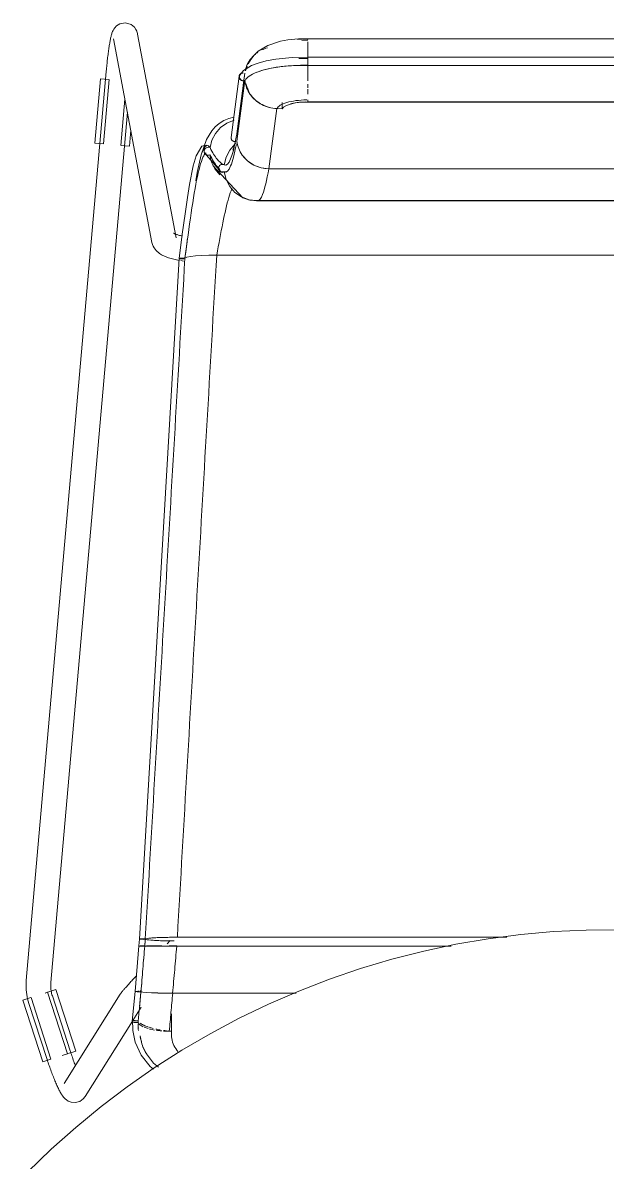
# Model space of a CAD drawing. Header units: millimetres. Extents: x 79795 to 317870, y -36033 to 97293.
# Drawn here: x 213911 to 214196, y 12592 to 13148 of the extents above; entities that cross this region are included whole.
import ezdxf

# ---------------------------------------------------------------- set-up
doc = ezdxf.new("R2010")
doc.units = ezdxf.units.MM
doc.header["$MEASUREMENT"] = 0
doc.layers.add('I-FURN', color=8, linetype='CONTINUOUS', lineweight=9)

msp = doc.modelspace()

# ---------------------------------------------------------------- linework, layer by layer
at = {"layer": 'I-FURN'}
for p, q in [((213961.12, 13147.86), (213958.36, 13147.37)), ((213963.87, 13147.02), (213961.12, 13147.86)), ((213954.3, 13142.06), (213954.19, 13141.66)), ((213954.41, 13142.46), (213954.3, 13142.06)), ((213954.54, 13142.85), (213954.41, 13142.46)), ((213954.68, 13143.26), (213954.54, 13142.85)), ((213954.85, 13143.69), (213954.68, 13143.26)), ((213955.07, 13144.16), (213954.85, 13143.69)), ((213955.37, 13144.72), (213955.07, 13144.16)), ((213955.85, 13145.42), (213955.37, 13144.72)), ((213956.7, 13146.33), (213955.85, 13145.42)), ((213958.36, 13147.37), (213956.7, 13146.33)), ((213963.87, 13147.02), (213965.44, 13145.7)), ((213965.44, 13145.7), (213966.19, 13144.62)), ((213966.19, 13144.62), (213966.57, 13143.82)), ((213966.57, 13143.82), (213966.78, 13143.2)), ((213966.78, 13143.2), (213966.92, 13142.68)), ((213966.92, 13142.68), (213967, 13142.27)), ((213985.82, 13042.97), (213967, 13142.27)), ((213953.23, 13136.78), (213953.14, 13136.19)), ((213953.32, 13137.35), (213953.23, 13136.78)), ((213953.41, 13137.9), (213953.32, 13137.35)), ((213953.51, 13138.43), (213953.41, 13137.9)), ((213953.6, 13138.94), (213953.51, 13138.43)), ((213953.7, 13139.44), (213953.6, 13138.94)), ((213953.79, 13139.92), (213953.7, 13139.44)), ((213953.89, 13140.38), (213953.79, 13139.92)), ((213953.99, 13140.82), (213953.89, 13140.38)), ((213954.09, 13141.25), (213953.99, 13140.82)), ((213954.19, 13141.66), (213954.09, 13141.25)), ((213955.21, 13140.03), (213974.03, 13040.74)), ((214025.82, 13133.94), (214030.54, 13136.81)), ((214030.54, 13136.81), (214036.69, 13138.83)), ((214036.69, 13138.83), (214040.18, 13139.48)), ((214040.18, 13139.48), (214045.39, 13140)), ((214045.39, 13140), (214049.91, 13140.08)), ((214049.91, 13140.08), (214049.91, 13139.91)), ((214344.76, 13140.08), (214049.91, 13140.08)), ((214049.91, 13139.78), (214049.91, 13140.06)), ((214049.91, 13136.84), (214049.91, 13138.59)), ((214049.91, 13133.98), (214049.91, 13136.56)), ((213952.43, 13130.96), (213952.35, 13130.25)), ((213952.52, 13131.66), (213952.43, 13130.96)), ((213952.6, 13132.35), (213952.52, 13131.66)), ((213952.69, 13133.02), (213952.6, 13132.35)), ((213952.78, 13133.69), (213952.69, 13133.02)), ((213952.86, 13134.33), (213952.78, 13133.69)), ((213952.95, 13134.97), (213952.86, 13134.33)), ((213953.05, 13135.59), (213952.95, 13134.97)), ((213953.14, 13136.19), (213953.05, 13135.59)), ((214022.17, 13130.03), (214023.84, 13132.1)), ((214023.84, 13132.1), (214025.82, 13133.94)), ((214034.46, 13130.1), (214042.35, 13130.89)), ((214042.35, 13130.89), (214049.91, 13131.04)), ((214049.91, 13133.82), (214049.91, 13130.8)), ((214049.91, 13130.8), (214049.91, 13133.81)), ((214049.91, 13131.04), (214049.91, 13130.97)), ((214344.76, 13131.04), (214049.91, 13131.04)), ((214049.91, 13127.09), (214049.91, 13131.04)), ((214049.91, 13130.97), (214049.91, 13130.78)), ((214049.91, 13130.78), (214049.91, 13130.47)), ((213951.89, 13125.84), (213951.82, 13125.09)), ((213951.96, 13126.59), (213951.89, 13125.84)), ((213952.03, 13127.33), (213951.96, 13126.59)), ((213952.11, 13128.07), (213952.03, 13127.33)), ((213952.19, 13128.81), (213952.11, 13128.07)), ((213952.27, 13129.53), (213952.19, 13128.81)), ((213952.35, 13130.25), (213952.27, 13129.53)), ((214018.71, 13124.65), (214022.54, 13126.96)), ((214020.84, 13127.76), (214022.17, 13130.03)), ((214022.54, 13126.96), (214025.71, 13128.15)), ((214025.71, 13128.15), (214029.75, 13129.23)), ((214032.08, 13125.68), (214028.58, 13124.88)), ((214029.75, 13129.23), (214034.46, 13130.1)), ((214037.51, 13126.51), (214032.08, 13125.68)), ((214043.5, 13126.99), (214037.51, 13126.51)), ((214049.91, 13127.08), (214043.5, 13126.99)), ((214049.91, 13130.47), (214049.91, 13130.08)), ((214049.91, 13130.08), (214049.91, 13129.63)), ((214049.91, 13129.63), (214049.91, 13129.14)), ((214049.91, 13129.14), (214049.91, 13128.64)), ((214049.91, 13128.64), (214049.91, 13128.16)), ((214049.91, 13128.16), (214049.91, 13127.74)), ((214049.91, 13127.74), (214049.91, 13127.41)), ((214049.91, 13127.41), (214049.91, 13127.19)), ((214049.91, 13127.19), (214049.91, 13127.09)), ((214049.91, 13127.11), (214049.91, 13123.3)), ((214049.91, 13123.3), (214049.91, 13127.11)), ((214049.91, 13127.08), (214344.76, 13127.08)), ((213951.73, 13124.18), (213912.79, 12680.86)), ((213946.16, 13089.16), (213948.92, 13120.57)), ((213948.92, 13120.57), (213950.96, 13120.4)), ((213950.39, 13088.79), (213953.15, 13120.2)), ((213950.96, 13120.4), (213953.03, 13120.21)), ((213951.75, 13124.34), (213951.73, 13124.18)), ((213951.82, 13125.09), (213951.75, 13124.34)), ((214012.6, 13091.99), (214016.46, 13121.77)), ((214015.43, 13090.09), (214019.28, 13119.79)), ((214015.45, 13093.64), (214019.3, 13123.33)), ((214016.82, 13122.27), (214018.71, 13124.65)), ((214018.53, 13117.36), (214019.15, 13122.14)), ((214025.75, 13124), (214025.24, 13123.81)), ((214028.58, 13124.88), (214025.75, 13124)), ((214049.91, 13119.54), (214049.91, 13123.1)), ((214049.91, 13116.07), (214049.91, 13117.92)), ((214049.91, 13113.09), (214049.91, 13115.55)), ((213960.83, 13110.65), (213958.84, 13088.05)), ((214037.56, 13108.93), (214037.56, 13105.92)), ((214041.53, 13108.24), (214044.02, 13108.75)), ((214044.02, 13108.75), (214046.87, 13109.07)), ((214046.87, 13109.07), (214049.91, 13109.18)), ((214344.76, 13109.24), (214049.91, 13109.24)), ((214049.91, 13109.18), (214344.76, 13109.18)), ((213924.74, 12679.81), (213962.04, 13104.31)), ((214030.98, 13076.71), (214034.84, 13105.99)), ((214034.84, 13105.99), (214037.56, 13105.92)), ((214037.56, 13105.92), (214038.2, 13106.78)), ((214038.2, 13106.78), (214039.55, 13107.57)), ((214039.55, 13107.57), (214041.53, 13108.24)), ((214006.84, 13098.78), (214004.87, 13097.1)), ((214009.04, 13100.16), (214006.84, 13098.78)), ((214010.54, 13098.93), (214007.46, 13096.76)), ((214011.41, 13101.19), (214009.04, 13100.16)), ((214014.06, 13100.33), (214010.54, 13098.93)), ((214013.92, 13101.84), (214011.41, 13101.19)), ((213963.07, 13087.68), (213963.77, 13095.57)), ((214003.13, 13095.13), (214000.63, 13091.02)), ((214004.87, 13097.1), (214003.13, 13095.13)), ((214004.98, 13093.93), (214003.24, 13090.61)), ((214007.46, 13096.76), (214004.98, 13093.93)), ((214012.66, 13092.23), (214012.59, 13091.76)), ((214012.84, 13092.67), (214012.66, 13092.23)), ((214014.2, 13088.12), (214015.58, 13094.42)), ((213948.2, 13088.98), (213946.16, 13089.16)), ((213950.27, 13088.8), (213948.2, 13088.98)), ((213961.03, 13087.86), (213958.96, 13088.04)), ((213963.07, 13087.68), (213961.03, 13087.86)), ((213995.56, 13083.03), (213998.33, 13087.67)), ((214000.63, 13091.02), (213997.95, 13083.39)), ((213998.33, 13087.67), (214000.51, 13088.2)), ((213999.73, 13086.21), (214000.03, 13086.61)), ((214000.03, 13086.61), (213999.73, 13086.22)), ((214000.03, 13086.61), (214000.42, 13086.92)), ((214000.42, 13086.92), (214000.03, 13086.61)), ((214000.42, 13086.92), (214000.87, 13087.11)), ((214000.87, 13087.11), (214000.42, 13086.92)), ((214000.51, 13088.2), (214001.43, 13087.9)), ((214000.87, 13087.11), (214001.37, 13087.19)), ((214001.37, 13087.19), (214000.87, 13087.11)), ((214001.37, 13087.19), (214001.86, 13087.14)), ((214001.86, 13087.15), (214001.37, 13087.19)), ((214002.33, 13086.98), (214001.86, 13087.15)), ((214001.86, 13087.14), (214002.33, 13086.98)), ((214003.24, 13090.61), (214002.33, 13086.98)), ((214014.45, 13088.59), (214011.94, 13085.72)), ((214012.59, 13091.76), (214012.66, 13091.29)), ((214012.66, 13091.29), (214012.85, 13090.85)), ((214012.85, 13090.85), (214013.14, 13090.47)), ((214013.14, 13090.47), (214013.52, 13090.17)), ((214013.45, 13085.69), (214014.2, 13088.12)), ((214013.52, 13090.17), (214013.97, 13089.97)), ((214013.97, 13089.97), (214014.47, 13089.9)), ((214014.94, 13089.02), (214014.45, 13088.59)), ((214014.47, 13089.9), (214014.96, 13089.93)), ((214015.43, 13090.09), (214015.62, 13088.94)), ((213994.15, 13078.03), (213995.56, 13083.03)), ((213997.95, 13083.39), (213996.06, 13074.87)), ((213999.46, 13085.28), (213999.54, 13085.76)), ((213999.53, 13085.76), (213999.46, 13085.28)), ((213999.52, 13084.79), (213999.46, 13085.28)), ((213999.46, 13085.28), (213999.52, 13084.79)), ((213999.7, 13084.33), (213999.52, 13084.79)), ((213999.52, 13084.79), (213999.7, 13084.33)), ((213999.73, 13086.22), (213999.53, 13085.76)), ((213999.54, 13085.76), (213999.73, 13086.21)), ((213999.66, 13084.42), (214007.78, 13075)), ((213999.81, 13084.15), (213999.68, 13084.36)), ((213999.99, 13083.93), (213999.7, 13084.33)), ((213999.7, 13084.33), (213999.99, 13083.93)), ((214000.37, 13083.61), (213999.99, 13083.93)), ((213999.99, 13083.93), (214000.37, 13083.61)), ((214000.82, 13083.4), (214000.37, 13083.61)), ((214000.37, 13083.61), (214000.82, 13083.4)), ((214001.31, 13083.31), (214000.82, 13083.4)), ((214000.82, 13083.4), (214001.31, 13083.31)), ((214001.81, 13083.34), (214001.31, 13083.31)), ((214001.31, 13083.31), (214001.81, 13083.34)), ((214002.28, 13083.49), (214001.81, 13083.34)), ((214001.81, 13083.34), (214002.28, 13083.49)), ((214003.08, 13079.88), (214002.28, 13083.49)), ((214002.28, 13083.49), (214003.07, 13079.88)), ((214010.19, 13082.32), (214009.29, 13078.61)), ((214011.94, 13085.72), (214010.19, 13082.32)), ((214018.06, 13083.32), (214020.55, 13080.58)), ((213992.35, 13069.01), (213994.15, 13078.03)), ((214003.07, 13079.88), (214004.71, 13076.56)), ((214004.72, 13076.56), (214003.08, 13079.88)), ((214003.77, 13078.23), (214018.37, 13062.53)), ((214004.71, 13076.56), (214007.11, 13073.72)), ((214007.11, 13073.72), (214004.72, 13076.56)), ((214006.52, 13077.35), (214006.45, 13076.86)), ((214006.45, 13076.86), (214006.52, 13076.37)), ((214006.46, 13076.86), (214006.52, 13077.35)), ((214006.52, 13076.37), (214006.46, 13076.86)), ((214006.52, 13077.35), (214006.71, 13077.81)), ((214006.71, 13077.81), (214006.52, 13077.35)), ((214006.71, 13075.91), (214006.52, 13076.37)), ((214006.52, 13076.37), (214006.71, 13075.91)), ((214006.71, 13077.81), (214007, 13078.21)), ((214007, 13078.21), (214006.71, 13077.81)), ((214007, 13075.5), (214006.71, 13075.91)), ((214006.71, 13075.91), (214007, 13075.5)), ((214007.38, 13078.53), (214007, 13078.21)), ((214007, 13078.21), (214007.39, 13078.52)), ((214007.39, 13075.19), (214007, 13075.5)), ((214007, 13075.5), (214007.38, 13075.19)), ((214007.83, 13078.73), (214007.38, 13078.53)), ((214007.38, 13075.19), (214007.83, 13074.99)), ((214007.39, 13078.52), (214007.84, 13078.73)), ((214007.84, 13074.99), (214007.39, 13075.19)), ((214008.33, 13078.81), (214007.83, 13078.73)), ((214007.84, 13078.73), (214008.33, 13078.81)), ((214008.33, 13078.81), (214008.82, 13078.77)), ((214008.82, 13078.77), (214008.33, 13078.81)), ((214008.61, 13078.89), (214009.05, 13078.71)), ((214008.82, 13078.77), (214009.29, 13078.61)), ((214009.29, 13078.61), (214008.82, 13078.77)), ((214020.55, 13080.58), (214023.66, 13078.5)), ((214023.66, 13078.5), (214027.21, 13077.19)), ((214027.21, 13077.19), (214030.98, 13076.71)), ((214363.69, 13076.71), (214030.98, 13076.71)), ((214030.98, 13076.71), (214363.69, 13076.71)), ((213996.06, 13074.87), (213995.33, 13070.81)), ((214007.48, 13075.14), (214010.36, 13075.09)), ((214007.83, 13074.99), (214008.33, 13074.9)), ((214008.33, 13074.91), (214007.84, 13074.99)), ((214008.82, 13074.94), (214008.33, 13074.91)), ((214008.33, 13074.9), (214008.82, 13074.94)), ((214009.29, 13075.11), (214008.82, 13074.94)), ((214008.82, 13074.94), (214009.29, 13075.1)), ((214009.29, 13075.1), (214010.19, 13071.39)), ((214011.94, 13068), (214010.19, 13071.39)), ((214010.19, 13071.39), (214011.94, 13067.99)), ((213991.31, 13062.7), (213992.35, 13069.01)), ((214014.45, 13065.13), (214011.94, 13068)), ((214011.94, 13067.99), (214014.45, 13065.12)), ((214017.59, 13062.96), (214014.45, 13065.13)), ((214014.45, 13065.12), (214017.58, 13062.95)), ((213990.13, 13054.68), (213991.31, 13062.7)), ((214017.27, 13063.13), (214021.73, 13061.4)), ((214017.58, 13062.95), (214021.15, 13061.59)), ((214021.16, 13061.59), (214017.59, 13062.96)), ((214018.37, 13062.53), (214020.29, 13061.83)), ((214021.15, 13061.59), (214024.94, 13061.11)), ((214024.94, 13061.11), (214021.16, 13061.59)), ((214021.73, 13061.4), (214025.48, 13060.96)), ((214369.73, 13061.11), (214024.94, 13061.11)), ((214024.94, 13061.11), (214369.73, 13061.11)), ((214025.48, 13060.96), (214330.28, 13060.96)), ((213988.78, 13044.75), (213990.13, 13054.68)), ((213984.6, 13045.2), (213984.62, 13045.19)), ((213984.62, 13045.19), (213984.7, 13045.15)), ((213984.7, 13045.15), (213984.78, 13045.1)), ((213984.78, 13045.1), (213984.94, 13045.02)), ((213984.94, 13045.02), (213985.13, 13044.94)), ((213985.13, 13044.94), (213985.36, 13044.84)), ((213985.36, 13044.84), (213985.63, 13044.74)), ((213985.63, 13044.74), (213985.94, 13044.63)), ((213985.94, 13044.63), (213986.27, 13044.53)), ((213986.27, 13044.53), (213986.64, 13044.42)), ((213986.64, 13044.42), (213987.03, 13044.31)), ((213987.03, 13044.31), (213987.45, 13044.2)), ((213987.22, 13032.89), (213988.78, 13044.75)), ((213987.45, 13044.2), (213987.9, 13044.1)), ((213987.9, 13044.1), (213988.37, 13044)), ((213988.37, 13044), (213988.86, 13043.9)), ((213974.03, 13040.74), (213974.29, 13039.75)), ((213974.29, 13039.75), (213974.65, 13038.86)), ((213974.65, 13038.86), (213975.09, 13038.07)), ((213975.09, 13038.07), (213975.57, 13037.38)), ((213975.57, 13037.38), (213976.08, 13036.78)), ((213976.08, 13036.78), (213976.6, 13036.26)), ((213976.6, 13036.26), (213977.13, 13035.81)), ((213987.22, 13032.89), (213967.93, 12700.98)), ((213977.13, 13035.81), (213977.67, 13035.41)), ((213977.67, 13035.41), (213978.2, 13035.05)), ((213978.2, 13035.05), (213978.74, 13034.73)), ((213978.74, 13034.73), (213979.28, 13034.44)), ((213979.28, 13034.44), (213979.83, 13034.17)), ((213979.83, 13034.17), (213980.39, 13033.91)), ((213980.39, 13033.91), (213980.96, 13033.68)), ((213980.96, 13033.68), (213981.54, 13033.46)), ((213981.54, 13033.46), (213982.13, 13033.25)), ((213982.13, 13033.25), (213982.74, 13033.06)), ((213982.74, 13033.06), (213983.35, 13032.88)), ((213983.35, 13032.88), (213983.98, 13032.7)), ((213983.98, 13032.7), (213984.63, 13032.54)), ((213984.63, 13032.54), (213985.28, 13032.39)), ((213985.28, 13032.39), (213985.95, 13032.25)), ((213985.95, 13032.25), (213986.63, 13032.11)), ((213986.63, 13032.11), (213987.32, 13031.99)), ((213987.29, 13032.95), (213987.22, 13032.89)), ((213987.22, 13032.89), (213987.29, 13032.95)), ((213987.22, 13032.89), (213987.28, 13032.84)), ((213987.28, 13032.84), (213987.22, 13032.89)), ((213987.28, 13032.84), (213987.47, 13032.79)), ((213987.46, 13032.79), (213987.28, 13032.84)), ((213987.49, 13033), (213987.29, 13032.95)), ((213987.29, 13032.95), (213987.48, 13033)), ((213987.75, 13032.75), (213987.46, 13032.79)), ((213987.47, 13032.79), (213987.76, 13032.75)), ((213987.48, 13033), (213987.78, 13033.04)), ((213987.79, 13033.04), (213987.49, 13033)), ((213988.13, 13032.71), (213987.75, 13032.75)), ((213987.76, 13032.75), (213988.14, 13032.71)), ((213987.78, 13033.04), (213988.17, 13033.07)), ((213988.17, 13033.07), (213987.79, 13033.04)), ((213988.03, 13031.87), (213988.74, 13031.76)), ((213988.59, 13032.69), (213988.13, 13032.71)), ((213988.14, 13032.71), (213988.59, 13032.69)), ((213988.63, 13033.1), (213988.17, 13033.07)), ((213988.17, 13033.07), (213988.62, 13033.1)), ((213988.59, 13032.69), (213989.08, 13032.68)), ((213989.08, 13032.68), (213988.59, 13032.69)), ((213988.62, 13033.1), (213989.12, 13033.1)), ((213989.12, 13033.1), (213988.63, 13033.1)), ((213988.74, 13031.76), (213989.47, 13031.66)), ((213989.08, 13032.68), (213989.58, 13032.68)), ((213989.58, 13032.68), (213989.08, 13032.68)), ((213989.62, 13033.1), (213989.12, 13033.1)), ((213989.12, 13033.1), (213989.61, 13033.1)), ((213989.61, 13033.1), (213990.09, 13033.08)), ((213990.09, 13033.08), (213989.62, 13033.1)), ((213990.99, 13033.48), (213990.09, 13033.08)), ((213990.09, 13033.08), (213990.99, 13033.48)), ((213992.74, 13033.85), (213990.99, 13033.48)), ((213990.99, 13033.48), (213992.73, 13033.85)), ((213995.23, 13034.16), (213992.74, 13033.85)), ((213992.74, 13033.85), (213995.2, 13034.16)), ((213998.33, 13034.4), (213995.23, 13034.16)), ((213995.23, 13034.16), (213998.29, 13034.4)), ((214001.87, 13034.55), (213998.33, 13034.4)), ((213998.33, 13034.4), (214001.81, 13034.55)), ((214005.64, 13034.61), (214001.87, 13034.55)), ((214001.87, 13034.55), (214005.56, 13034.61)), ((214389.04, 13034.61), (214005.64, 13034.61)), ((214005.64, 13034.61), (214389.04, 13034.61)), ((214153.74, 12703.19), (214137.88, 12701.13)), ((214169.68, 12704.62), (214153.74, 12703.19)), ((214185.66, 12705.4), (214169.68, 12704.62)), ((214201.66, 12705.55), (214185.66, 12705.4)), ((213967.66, 12697.63), (213965.83, 12675.42)), ((213967.66, 12697.63), (213967.93, 12700.98)), ((213967.73, 12697.62), (213967.66, 12697.63)), ((213967.66, 12697.63), (213967.73, 12697.63)), ((213967.72, 12697.63), (213967.66, 12697.63)), ((213967.66, 12697.63), (213967.72, 12697.62)), ((213968.21, 12697.62), (213967.91, 12697.62)), ((213967.91, 12697.62), (213968.2, 12697.62)), ((213968, 12701.01), (213967.93, 12700.98)), ((213967.93, 12700.98), (213968, 12700.96)), ((213968.19, 12701.04), (213968, 12701.01)), ((213968, 12700.96), (213968.19, 12700.93)), ((213968.48, 12701.06), (213968.19, 12701.04)), ((213968.19, 12700.93), (213968.48, 12700.91)), ((213968.2, 12697.62), (213968.58, 12697.62)), ((213968.21, 12697.63), (213968.59, 12697.63)), ((213968.59, 12697.63), (213968.21, 12697.63)), ((213968.59, 12697.62), (213968.21, 12697.62)), ((213968.86, 12701.08), (213968.48, 12701.06)), ((213968.48, 12700.91), (213968.87, 12700.89)), ((213968.58, 12697.62), (213969.04, 12697.62)), ((213968.59, 12697.63), (213969.05, 12697.63)), ((213969.04, 12697.63), (213968.59, 12697.63)), ((213969.04, 12697.62), (213968.59, 12697.62)), ((213969.31, 12701.09), (213968.86, 12701.08)), ((213968.87, 12700.89), (213969.32, 12700.88)), ((213969.53, 12697.63), (213969.04, 12697.63)), ((213969.53, 12697.62), (213969.04, 12697.62)), ((213969.04, 12697.62), (213969.53, 12697.62)), ((213969.05, 12697.63), (213969.54, 12697.63)), ((213969.8, 12701.09), (213969.31, 12701.09)), ((213969.32, 12700.88), (213969.81, 12700.87)), ((213970.03, 12697.63), (213969.53, 12697.63)), ((213970.03, 12697.62), (213969.53, 12697.62)), ((213969.53, 12697.62), (213970.02, 12697.62)), ((213969.54, 12697.63), (213970.03, 12697.63)), ((213970.3, 12701.09), (213969.8, 12701.09)), ((213969.81, 12700.87), (213970.3, 12700.88)), ((213970.02, 12697.62), (213970.5, 12697.62)), ((213970.03, 12697.63), (213970.5, 12697.63)), ((213970.5, 12697.63), (213970.03, 12697.63)), ((213970.5, 12697.62), (213970.03, 12697.62)), ((213970.77, 12701.08), (213970.3, 12701.09)), ((213970.3, 12700.88), (213970.77, 12700.88)), ((213971.39, 12697.6), (213970.5, 12697.62)), ((213970.5, 12697.62), (213971.38, 12697.6)), ((213971.66, 12701.29), (213970.77, 12701.08)), ((213970.77, 12700.88), (213971.68, 12700.67)), ((213971.38, 12697.6), (213973.13, 12697.59)), ((213973.13, 12697.59), (213971.39, 12697.6)), ((213971.4, 12697.65), (213973.15, 12697.66)), ((213973.15, 12697.66), (213971.4, 12697.65)), ((213973.4, 12701.49), (213971.66, 12701.29)), ((213971.68, 12700.67), (213973.43, 12700.48)), ((213975.64, 12697.58), (213973.13, 12697.59)), ((213973.13, 12697.59), (213975.63, 12697.58)), ((213973.15, 12697.66), (213975.65, 12697.67)), ((213975.65, 12697.67), (213973.15, 12697.66)), ((213975.91, 12701.65), (213973.4, 12701.49)), ((213973.43, 12700.48), (213975.92, 12700.32)), ((213975.63, 12697.58), (213978.77, 12697.57)), ((213978.77, 12697.57), (213975.64, 12697.58)), ((213975.65, 12697.67), (213978.77, 12697.68)), ((213978.77, 12697.68), (213975.65, 12697.67)), ((213979.04, 12701.77), (213975.91, 12701.65)), ((213975.92, 12700.32), (213979.04, 12700.2)), ((213982.33, 12697.56), (213978.77, 12697.57)), ((213978.77, 12697.57), (213982.33, 12697.56)), ((213982.6, 12701.85), (213979.04, 12701.77)), ((213979.04, 12700.2), (213982.59, 12700.12)), ((213982.9, 12700.24), (213981.42, 12698.71)), ((213982.33, 12697.69), (213986.11, 12697.69)), ((213986.11, 12697.69), (213982.33, 12697.69)), ((213986.12, 12697.56), (213982.33, 12697.56)), ((213982.33, 12697.56), (213986.12, 12697.56)), ((213982.59, 12700.12), (213984.85, 12700.09)), ((213986.39, 12701.88), (213982.6, 12701.85)), ((214119.86, 12697.56), (213986.12, 12697.56)), ((213986.12, 12697.56), (214119.86, 12697.56)), ((214146.96, 12701.88), (213986.39, 12701.88)), ((213986.39, 12701.88), (214146.96, 12701.88)), ((214122.11, 12698.44), (214106.46, 12695.11)), ((214137.88, 12701.13), (214122.11, 12698.44)), ((214106.46, 12695.11), (214090.95, 12691.17)), ((214075.62, 12686.6), (214060.48, 12681.43)), ((214090.95, 12691.17), (214075.62, 12686.6)), ((213912.79, 12680.86), (213912.71, 12679.72)), ((213963.8, 12680.24), (213964.19, 12680.67)), ((213964.19, 12680.67), (213964.59, 12681.1)), ((213964.59, 12681.1), (213965, 12681.55)), ((213965, 12681.55), (213965.43, 12682)), ((213965.43, 12682), (213965.86, 12682.46)), ((213965.86, 12682.46), (213966.3, 12682.93)), ((214060.48, 12681.43), (214045.56, 12675.66)), ((213912.71, 12679.72), (213912.68, 12678.58)), ((213912.68, 12678.58), (213912.69, 12677.44)), ((213912.69, 12677.44), (213912.75, 12676.3)), ((213912.75, 12676.3), (213912.86, 12675.16)), ((213912.86, 12675.16), (213913.01, 12674.03)), ((213923.19, 12675.09), (213932.87, 12645.08)), ((213923.3, 12675.13), (213925.28, 12675.76)), ((213924.68, 12678.46), (213924.69, 12679.12)), ((213924.69, 12677.8), (213924.68, 12678.46)), ((213924.69, 12679.12), (213924.74, 12679.78)), ((213924.72, 12677.13), (213924.69, 12677.8)), ((213924.78, 12676.48), (213924.72, 12677.13)), ((213924.74, 12679.78), (213924.74, 12679.81)), ((213924.87, 12675.82), (213924.78, 12676.48)), ((213924.99, 12675.17), (213924.87, 12675.82)), ((213925.13, 12674.52), (213924.99, 12675.17)), ((213925.28, 12675.76), (213927.23, 12676.39)), ((213936.92, 12646.39), (213927.23, 12676.39)), ((213959.15, 12674.97), (213959.33, 12675.19)), ((213959.33, 12675.19), (213959.51, 12675.41)), ((213959.51, 12675.41), (213959.7, 12675.64)), ((213959.7, 12675.64), (213959.9, 12675.88)), ((213959.9, 12675.88), (213960.11, 12676.14)), ((213960.11, 12676.14), (213960.34, 12676.4)), ((213960.34, 12676.4), (213960.58, 12676.68)), ((213960.58, 12676.68), (213960.84, 12676.98)), ((213960.84, 12676.98), (213961.11, 12677.29)), ((213961.11, 12677.29), (213961.4, 12677.61)), ((213961.4, 12677.61), (213961.7, 12677.94)), ((213961.7, 12677.94), (213962.02, 12678.3)), ((213962.02, 12678.3), (213962.35, 12678.66)), ((213962.35, 12678.66), (213962.69, 12679.04)), ((213962.69, 12679.04), (213963.05, 12679.43)), ((213963.05, 12679.43), (213963.42, 12679.83)), ((213963.42, 12679.83), (213963.8, 12680.24)), ((213965.83, 12675.42), (213964.41, 12660.93)), ((213965.89, 12675.45), (213965.83, 12675.42)), ((213965.83, 12675.42), (213965.9, 12675.45)), ((213965.83, 12675.42), (213965.9, 12675.4)), ((213965.9, 12675.4), (213965.83, 12675.42)), ((213966.08, 12675.47), (213965.89, 12675.45)), ((213965.9, 12675.45), (213966.08, 12675.47)), ((213965.9, 12675.4), (213966.09, 12675.37)), ((213966.37, 12675.5), (213966.08, 12675.47)), ((213966.08, 12675.47), (213966.38, 12675.5)), ((213966.09, 12675.37), (213966.38, 12675.35)), ((213966.39, 12675.35), (213966.09, 12675.37)), ((213966.75, 12675.51), (213966.37, 12675.5)), ((213966.38, 12675.5), (213966.76, 12675.51)), ((213966.38, 12675.35), (213966.77, 12675.34)), ((213966.77, 12675.34), (213966.39, 12675.35)), ((213967.21, 12675.52), (213966.75, 12675.51)), ((213966.76, 12675.51), (213967.21, 12675.52)), ((213966.77, 12675.34), (213967.22, 12675.33)), ((213967.22, 12675.33), (213966.77, 12675.34)), ((213967.7, 12675.53), (213967.21, 12675.52)), ((213967.21, 12675.52), (213967.7, 12675.53)), ((213967.22, 12675.33), (213967.71, 12675.32)), ((213967.72, 12675.32), (213967.22, 12675.33)), ((213967.71, 12675.32), (213968.21, 12675.32)), ((213968.21, 12675.32), (213967.72, 12675.32)), ((213968.67, 12675.52), (213968.19, 12675.53)), ((213968.2, 12675.53), (213968.67, 12675.52)), ((213968.21, 12675.32), (213968.68, 12675.33)), ((213968.68, 12675.33), (213968.21, 12675.32)), ((213968.68, 12675.33), (213969.57, 12675.14)), ((213969.57, 12675.14), (213968.68, 12675.33)), ((213969.57, 12675.14), (213971.31, 12674.96)), ((213971.29, 12674.96), (213969.57, 12675.14)), ((214045.56, 12675.66), (214030.88, 12669.29)), ((213911.07, 12671.18), (213913.03, 12671.81)), ((213920.76, 12641.17), (213911.07, 12671.18)), ((213913.01, 12674.03), (213913.2, 12672.9)), ((213913.03, 12671.81), (213915, 12672.44)), ((213913.2, 12672.9), (213913.44, 12671.79)), ((213913.44, 12671.79), (213913.73, 12670.68)), ((213913.73, 12670.68), (213914.06, 12669.59)), ((213914.06, 12669.59), (213914.07, 12669.54)), ((213914.07, 12669.54), (213922.78, 12642.73)), ((213924.8, 12642.48), (213915.12, 12672.48)), ((213921.92, 12674.68), (213923.09, 12675.06)), ((213925.29, 12673.88), (213925.13, 12674.52)), ((213925.49, 12673.25), (213925.29, 12673.88)), ((213934.2, 12646.43), (213925.49, 12673.25)), ((213958.58, 12674.16), (213931.27, 12630.57)), ((213958.58, 12674.16), (213958.79, 12674.48)), ((213958.79, 12674.48), (213958.98, 12674.74)), ((213958.98, 12674.74), (213959.15, 12674.97)), ((213973.74, 12674.81), (213971.3, 12674.96)), ((213971.31, 12674.96), (213973.79, 12674.81)), ((213976.82, 12674.7), (213973.74, 12674.81)), ((213973.79, 12674.81), (213976.88, 12674.69)), ((213976.88, 12674.69), (213980.32, 12674.62)), ((213980.32, 12674.62), (213976.88, 12674.69)), ((213980.42, 12674.62), (213984.18, 12674.59)), ((213984.06, 12674.59), (213980.42, 12674.62)), ((213984.18, 12674.59), (214044.29, 12674.59)), ((214044.29, 12674.59), (213984.18, 12674.59)), ((213964.71, 12661.34), (213968.75, 12667.79)), ((213983.47, 12664.55), (213983.47, 12654.8)), ((214030.88, 12669.29), (214016.47, 12662.35)), ((213941.44, 12624.2), (213964.48, 12660.97)), ((213964.62, 12656.37), (213964.53, 12661.83)), ((214016.47, 12662.35), (214002.34, 12654.83)), ((213965.83, 12650.72), (213964.62, 12656.37)), ((213983.53, 12656.04), (213982.48, 12656.04)), ((214002.34, 12654.83), (213988.53, 12646.75)), ((213968.73, 12644.4), (213965.83, 12650.72)), ((213971.31, 12645.11), (213969.4, 12648.8)), ((213922.71, 12641.8), (213920.76, 12641.17)), ((213924.69, 12642.44), (213922.71, 12641.8)), ((213922.93, 12642.27), (213922.78, 12642.73)), ((213923.18, 12641.53), (213922.93, 12642.27)), ((213930.3, 12644.25), (213932.78, 12645.05)), ((213934.96, 12645.76), (213932.99, 12645.12)), ((213934.31, 12646.11), (213934.2, 12646.43)), ((213934.53, 12645.41), (213934.31, 12646.11)), ((213934.76, 12644.72), (213934.53, 12645.41)), ((213935, 12644.04), (213934.76, 12644.72)), ((213936.92, 12646.39), (213934.96, 12645.76)), ((213935.23, 12643.36), (213935, 12644.04)), ((213935.46, 12642.69), (213935.23, 12643.36)), ((213935.7, 12642.02), (213935.46, 12642.69)), ((213935.93, 12641.36), (213935.7, 12642.02)), ((213973.07, 12638.87), (213968.73, 12644.4)), ((213974.8, 12640.54), (213971.31, 12645.11)), ((213988.53, 12646.75), (213975.06, 12638.13)), ((213923.42, 12640.79), (213923.18, 12641.53)), ((213923.67, 12640.06), (213923.42, 12640.79)), ((213923.92, 12639.33), (213923.67, 12640.06)), ((213924.18, 12638.61), (213923.92, 12639.33)), ((213924.43, 12637.89), (213924.18, 12638.61)), ((213924.68, 12637.19), (213924.43, 12637.89)), ((213924.94, 12636.49), (213924.68, 12637.19)), ((213925.19, 12635.8), (213924.94, 12636.49)), ((213936.17, 12640.72), (213935.93, 12641.36)), ((213936.41, 12640.08), (213936.17, 12640.72)), ((213936.64, 12639.46), (213936.41, 12640.08)), ((213975.06, 12638.13), (213961.94, 12628.97)), ((213974.74, 12637.54), (213973.07, 12638.87)), ((213977.15, 12638.58), (213974.8, 12640.54)), ((213925.45, 12635.12), (213925.19, 12635.8)), ((213925.7, 12634.46), (213925.45, 12635.12)), ((213925.96, 12633.8), (213925.7, 12634.46)), ((213926.21, 12633.16), (213925.96, 12633.8)), ((213926.46, 12632.54), (213926.21, 12633.16)), ((213926.71, 12631.93), (213926.46, 12632.54)), ((213926.95, 12631.33), (213926.71, 12631.93)), ((213927.2, 12630.75), (213926.95, 12631.33)), ((213927.44, 12630.19), (213927.2, 12630.75)), ((213927.68, 12629.65), (213927.44, 12630.19)), ((213927.92, 12629.12), (213927.68, 12629.65)), ((213928.16, 12628.61), (213927.92, 12629.12)), ((213928.39, 12628.12), (213928.16, 12628.61)), ((213928.62, 12627.64), (213928.39, 12628.12)), ((213928.85, 12627.19), (213928.62, 12627.64)), ((213929.08, 12626.75), (213928.85, 12627.19)), ((213929.31, 12626.32), (213929.08, 12626.75)), ((213929.54, 12625.91), (213929.31, 12626.32)), ((213929.77, 12625.51), (213929.54, 12625.91)), ((213930.02, 12625.12), (213929.77, 12625.51)), ((213930.27, 12624.73), (213930.02, 12625.12)), ((213961.94, 12628.97), (213949.19, 12619.3)), ((213930.55, 12624.34), (213930.27, 12624.73)), ((213930.86, 12623.94), (213930.55, 12624.34)), ((213931.23, 12623.51), (213930.86, 12623.94)), ((213931.69, 12623.05), (213931.23, 12623.51)), ((213932.32, 12622.53), (213931.69, 12623.05)), ((213933.24, 12621.96), (213932.32, 12622.53)), ((213934.62, 12621.44), (213933.24, 12621.96)), ((213936.59, 12621.27), (213934.62, 12621.44)), ((213938.82, 12621.86), (213936.59, 12621.27)), ((213940.55, 12623.08), (213938.82, 12621.86)), ((213940.55, 12623.08), (213941.44, 12624.2)), ((213949.19, 12619.3), (213936.85, 12609.13)), ((213936.85, 12609.13), (213924.91, 12598.47)), ((213924.91, 12598.47), (213913.42, 12587.34))]:
    msp.add_line(p, q, dxfattribs=at)
for centre, major_axis, ratio, start_param, end_param in [((214049.91, 13135.8), (-12.4, 0), 0.287441, 4.712389, 4.950404), ((214049.91, 13124.33), (0, -15.75), 0.000004, 5.8107, 5.99294), ((214014.55, 13091.76), (-1.96, 0), 0.955139, 5.775592, 8.064923), ((214031.11, 13091.78), (-15.78, 0), 0.955139, 0.112537, 0.354036), ((214031.11, 13091.78), (-15.78, 0), 0.955139, 0.354206, 0.595753), ((214031.11, 13091.78), (-15.78, 0), 0.955139, 0.595876, 1.562553)]:
    msp.add_ellipse(centre, major_axis=major_axis, ratio=ratio, start_param=start_param, end_param=end_param, dxfattribs=at)
for points in [[(214044.94, 13139.77), (214046.52, 13139.92), (214048.2, 13139.99), (214049.91, 13139.99)], [(214030.31, 13135.63), (214029.35, 13135.38), (214028.42, 13135.03), (214027.53, 13134.6)], [(214019.48, 13119.78), (214019.83, 13120.51), (214021.14, 13121.91), (214024.84, 13123.81), (214029.91, 13125.34), (214036.06, 13126.45), (214042.91, 13127.08), (214047.56, 13127.15), (214049.91, 13127.11)], [(214019.76, 13124.74), (214019.92, 13125.4), (214020.12, 13126.05), (214020.36, 13126.68)], [(214045.65, 13130.49), (214047.06, 13130.53), (214048.48, 13130.53), (214049.91, 13130.51)], [(214019.01, 13119.63), (214018.93, 13119.62), (214018.77, 13119.6), (214018.6, 13119.6), (214018.52, 13119.61)], [(214019.28, 13119.79), (214019.43, 13118.55), (214020.01, 13116.17), (214021.77, 13112.83), (214024.3, 13109.99), (214027.45, 13107.8), (214031.05, 13106.39), (214033.55, 13106.03), (214034.84, 13105.99)], [(214020.37, 13116.2), (214020.11, 13116.88), (214019.94, 13117.58), (214019.79, 13118.28)], [(214021.26, 13114.28), (214020.94, 13114.86), (214020.71, 13115.48), (214020.52, 13116.11)], [(214049.07, 13109.23), (214046.29, 13109.17), (214043.15, 13108.9), (214041.53, 13108.29)], [(214024.94, 13061.11), (214025.12, 13061.01), (214025.3, 13060.96), (214025.48, 13060.96)], [(213991.26, 13042.25), (213990.88, 13039.22), (213990.49, 13036.15), (213990.1, 13033.09)], [(213970.77, 12701.08), (213973.99, 12756.49), (213980.43, 12867.25), (213986.87, 12977.85), (213990.09, 13033.08)], [(213995.97, 12868.37), (213999.17, 12923.83), (214002.36, 12979.25), (214005.56, 13034.61)], [(213986.39, 12701.88), (213989.58, 12757.4), (213992.78, 12812.93), (213995.97, 12868.37)], [(213970.77, 12700.88), (213970.18, 12700.87), (213968.67, 12700.87), (213967.93, 12700.95), (213967.93, 12700.98)], [(213968.68, 12675.33), (213968.99, 12679.04), (213969.59, 12686.46), (213970.19, 12693.9), (213970.5, 12697.62)], [(213970.77, 12701.08), (213970.72, 12700.51), (213970.63, 12699.35), (213970.54, 12698.2), (213970.5, 12697.62)], [(213970.77, 12700.88), (213970.73, 12700.34), (213970.64, 12699.26), (213970.55, 12698.17), (213970.5, 12697.63)], [(213985.09, 12686.07), (213985.43, 12689.9), (213985.78, 12693.73), (213986.12, 12697.56)], [(213968.67, 12675.52), (213968.97, 12679.16), (213969.27, 12682.81), (213969.58, 12686.47)], [(213969.88, 12690.08), (213969.91, 12690.49), (213969.94, 12690.9), (213969.98, 12691.31)], [(213984.06, 12674.59), (213984.4, 12678.42), (213984.75, 12682.24), (213985.09, 12686.07)], [(213968.68, 12675.33), (213968.44, 12672.81), (213967.96, 12667.77), (213967.48, 12662.82), (213967.24, 12660.38)], [(213968.67, 12675.52), (213968.43, 12673.14), (213968.2, 12670.78), (213967.96, 12668.43)], [(213984.18, 12674.59), (213983.87, 12671.46), (213983.28, 12665.21), (213982.74, 12659.07), (213982.48, 12656.04)], [(213964.59, 12661.68), (213964.63, 12661.64), (213964.75, 12661.54), (213965.05, 12661.41), (213965.44, 12661.29), (213965.89, 12661.2), (213966.38, 12661.13), (213966.88, 12661.1), (213967.2, 12661.1), (213967.35, 12661.11)], [(213969.79, 12658.21), (213969.1, 12658.53), (213967.95, 12659.23), (213967.39, 12659.98), (213967.24, 12660.38)], [(213967.28, 12659.55), (213967.29, 12658.89), (213967.33, 12658.25), (213967.39, 12657.6)], [(213967.42, 12656.38), (213967.33, 12657.2), (213967.32, 12658.02), (213967.33, 12658.85)], [(213968.25, 12660.02), (213968.66, 12659.7), (213969.18, 12659.37), (213969.82, 12659.07)], [(213970.07, 12658.95), (213970.71, 12658.65), (213971.45, 12658.38), (213972.27, 12658.11)], [(213968.21, 12653.13), (213968.41, 12652.4), (213968.65, 12651.69), (213968.91, 12650.98)], [(213972.22, 12657.32), (213971.49, 12657.53), (213970.86, 12657.76), (213970.26, 12658.01)], [(213972.7, 12657.96), (213973.32, 12657.76), (213973.98, 12657.58), (213974.68, 12657.41)], [(213975.27, 12656.64), (213974.43, 12656.79), (213973.63, 12656.95), (213972.89, 12657.14)], [(213975.95, 12657.11), (213976.6, 12656.97), (213977.26, 12656.83), (213977.94, 12656.71)], [(213978.76, 12656.21), (213977.86, 12656.28), (213976.98, 12656.39), (213976.13, 12656.51)], [(213979.64, 12656.46), (213980.11, 12656.39), (213980.59, 12656.34), (213981.07, 12656.29)], [(213982.48, 12656.04), (213981.53, 12656.05), (213980.6, 12656.08), (213979.69, 12656.14)], [(213983.48, 12654.52), (213983.46, 12655.03), (213983.48, 12655.54), (213983.53, 12656.04)]]:
    msp.add_open_spline(points, degree=3, dxfattribs=at)
for points, knots in [([(214025.56, 13133.46), (214025.16, 13133.18), (214023.79, 13132.15), (214021.78, 13129.98), (214020.17, 13127.13), (214019.71, 13125.19), (214019.54, 13124.42)], [0.434972, 0.434972, 0.434972, 0.434972, 0.5, 0.6666667, 0.8333333, 0.9407177, 0.9407177, 0.9407177, 0.9407177]), ([(214018.42, 13123.37), (214018.28, 13123.38), (214018.06, 13123.36), (214017.77, 13123.29), (214017.5, 13123.19), (214017.18, 13123.01), (214016.86, 13122.72), (214016.63, 13122.36), (214016.49, 13122.01), (214016.45, 13121.7), (214016.44, 13121.43), (214016.48, 13121.17), (214016.55, 13120.91), (214016.66, 13120.66), (214016.85, 13120.35), (214017.18, 13120.03), (214017.58, 13119.79), (214017.93, 13119.67), (214018.3, 13119.6), (214018.74, 13119.61), (214019.1, 13119.71), (214019.28, 13119.79)], [0.1111111, 0.1111111, 0.1111111, 0.1111111, 0.1666667, 0.1944444, 0.2222222, 0.2777778, 0.3333333, 0.3888889, 0.4444444, 0.4791667, 0.5138889, 0.5486111, 0.5833333, 0.6180556, 0.6527778, 0.7222222, 0.7916667, 0.8263889, 0.8611111, 0.9305556, 1, 1, 1, 1]), ([(214018.03, 13119.7), (214017.91, 13119.74), (214017.68, 13119.83), (214017.26, 13120.11), (214016.81, 13120.66), (214016.56, 13121.53), (214016.79, 13122.31), (214017.18, 13122.82), (214017.56, 13123.12), (214018.02, 13123.31), (214018.35, 13123.35), (214018.52, 13123.36)], [-0.8125, -0.8125, -0.8125, -0.8125, -0.765625, -0.71875, -0.625, -0.5, -0.375, -0.3125, -0.25, -0.1875, -0.125, -0.125, -0.125, -0.125]), ([(214031.31, 13106.54), (214030.07, 13106.87), (214026.55, 13108.29), (214023.25, 13110.76), (214022.11, 13112.91)], [-0.8333333, -0.8333333, -0.8333333, -0.8333333, -0.6666667, -0.3333333, -0.3333333, -0.3333333, -0.3333333]), ([(214035.09, 13106), (214035.34, 13107.11), (214038.66, 13109.23), (214045.81, 13110.21), (214049.44, 13110.29)], [-1, -1, -1, -1, -0.5, -0.0208959, -0.0208959, -0.0208959, -0.0208959]), ([(214002.33, 13086.98), (214001.31, 13088.54), (214000.03, 13088.3), (213998.75, 13085.28), (213998.49, 13084.56)], [0, 0, 0, 0, 0.25, 0.3133981, 0.3133981, 0.3133981, 0.3133981]), ([(214008.61, 13078.89), (214007.68, 13079.36), (214005.59, 13081.15), (214003.49, 13084.58), (214002.33, 13086.98)], [0.0974621, 0.0974621, 0.0974621, 0.0974621, 0.5, 1, 1, 1, 1]), ([(214014.74, 13089.99), (214013.95, 13086.28), (214012.13, 13079.8), (214010.32, 13078.06), (214009.29, 13078.61)], [0.1122148, 0.1122148, 0.1122148, 0.1122148, 0.5, 1, 1, 1, 1]), ([(214015.15, 13088.58), (214014.22, 13083.85), (214012.27, 13076.43), (214010.32, 13074.56), (214009.29, 13075.11)], [0.0467105, 0.0467105, 0.0467105, 0.0467105, 0.5, 1, 1, 1, 1]), ([(214000.45, 13084.38), (214000.05, 13084.18), (213998.63, 13082.58), (213996.19, 13074.28), (213993.14, 13055.84), (213991.1, 13040.63), (213990.09, 13033.08)], [0.1500588, 0.1500588, 0.1500588, 0.1500588, 0.25, 0.5, 0.75, 1, 1, 1, 1]), ([(214007.16, 13076.36), (214006.71, 13076.76), (214005.08, 13078.43), (214003.45, 13081.09), (214002.28, 13083.49)], [0.303693, 0.303693, 0.303693, 0.303693, 0.5, 1, 1, 1, 1]), ([(214025.48, 13060.96), (214026.31, 13060.96), (214028.14, 13063.34), (214029.97, 13070.98), (214030.98, 13076.71)], [0.0892846, 0.0892846, 0.0892846, 0.0892846, 0.5, 1, 1, 1, 1]), ([(214005.64, 13034.61), (214006.61, 13040), (214008.56, 13050.78), (214010.99, 13061.49), (214012.45, 13065.74), (214012.94, 13066.88)], [0, 0, 0, 0, 0.25, 0.5, 0.625, 0.625, 0.625, 0.625]), ([(213967.93, 12700.98), (213967.93, 12701), (213968.07, 12701.03), (213968.46, 12701.06), (213968.84, 12701.08), (213969.3, 12701.09), (213969.8, 12701.1), (213970.3, 12701.09), (213970.62, 12701.09), (213970.77, 12701.08)], [-0.498493, -0.498493, -0.498493, -0.498493, -0.375, -0.3125, -0.25, -0.1875, -0.125, -0.0625, 0, 0, 0, 0]), ([(213970.77, 12701.08), (213971.04, 12701.23), (213972.43, 12701.44), (213975.79, 12701.66), (213978.96, 12701.78), (213982.56, 12701.86), (213985.11, 12701.88), (213986.39, 12701.88)], [-1, -1, -1, -1, -0.666667, -0.5, -0.333333, -0.166667, 0, 0, 0, 0]), ([(213984.85, 12700.09), (213982.82, 12700.11), (213979.6, 12700.16), (213975.81, 12700.31), (213972.46, 12700.53), (213971.06, 12700.74), (213970.77, 12700.88)], [-0.9335619, -0.9335619, -0.9335619, -0.9335619, -0.6666667, -0.5, -0.3333333, 0, 0, 0, 0]), ([(213967.24, 12660.38), (213967.1, 12660.36), (213966.82, 12660.33), (213966.39, 12660.31), (213966.02, 12660.32), (213965.73, 12660.34), (213965.46, 12660.38), (213965.21, 12660.43), (213964.98, 12660.49), (213964.79, 12660.55), (213964.59, 12660.65), (213964.49, 12660.74), (213964.46, 12660.78)], [0, 0, 0, 0, 0.0555556, 0.1111111, 0.1666667, 0.1944444, 0.2222222, 0.2777778, 0.3055556, 0.3333333, 0.3888889, 0.4444444, 0.4444444, 0.4444444, 0.4444444]), ([(213971.31, 12645.13), (213970.8, 12645.96), (213969.22, 12648.68), (213968.62, 12651.66), (213968.34, 12653.77)], [-0.4024189, -0.4024189, -0.4024189, -0.4024189, -0.3333333, -0.1789981, -0.1789981, -0.1789981, -0.1789981]), ([(213986.64, 12646.15), (213985.87, 12647.06), (213983.94, 12650.05), (213983.31, 12653.66), (213983.53, 12656.04)], [0.5, 0.5, 0.5, 0.5, 0.6666667, 1, 1, 1, 1])]:
    msp.add_open_spline(points, degree=3, knots=knots, dxfattribs=at)

doc.saveas('drawing.dxf')
